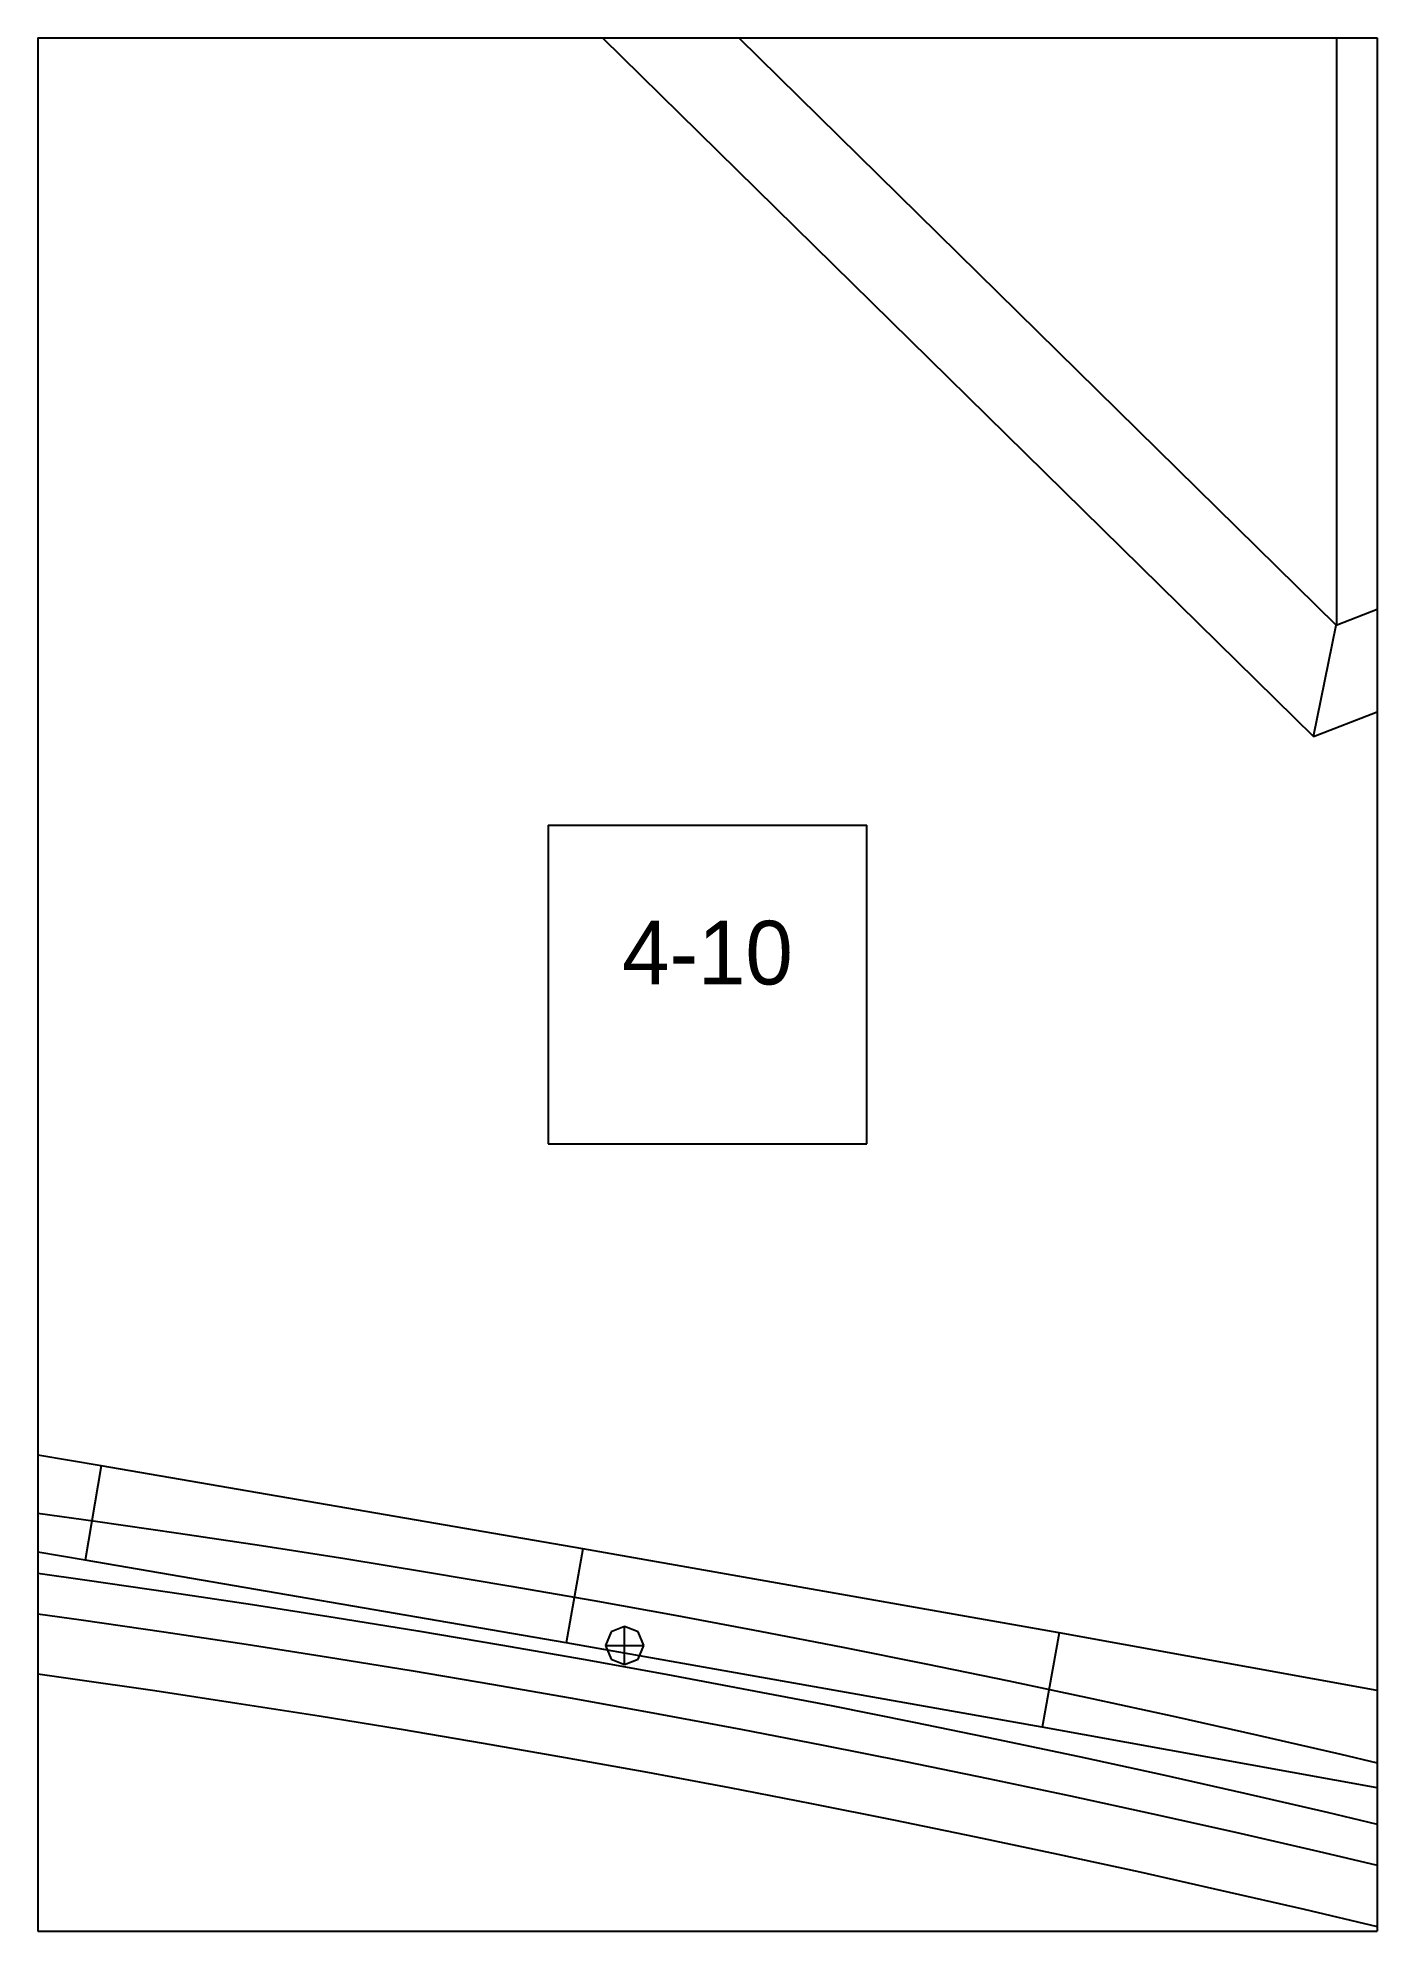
# Paper-space layout 'Plan 4-10' of a CAD drawing. Header units: metres, sheet in millimetres. Extents: x 0 to 210, y 0 to 297.
# The model-space entities are those that its viewports show. They can reach past a viewport. Long polylines and large blocks are cut down to what shows.
import ezdxf
from ezdxf.enums import TextEntityAlignment as Align

# ---------------------------------------------------------------- set-up
doc = ezdxf.new("R2010")
doc.units = ezdxf.units.M
for name, color, linetype in [('default', 7, 'Continuous'), ('TEXTLAYER', 7, 'Continuous'), ('VIEWPORTS', 7, 'Continuous')]:
    doc.layers.add(name, color=color, linetype=linetype)

msp = doc.modelspace()

# ---------------------------------------------------------------- linework, layer by layer
at = {"color": 9}
for p, q in [((1890, -594), (1890, -891)), ((1890, -594), (1890, -891)), ((2100, -594), (2100, -891)), ((2100, -594), (2100, -891)), ((1680, -891), (1890, -891)), ((1680, -891), (1890, -891)), ((1890, -891), (2100, -891)), ((1890, -891), (1890, -1188)), ((1890, -891), (2100, -891)), ((1890, -891), (1890, -1188)), ((2100, -891), (2310, -891)), ((2100, -891), (2100, -1188)), ((2100, -891), (2310, -891)), ((2100, -891), (2100, -1188)), ((1970, -1014.5), (2020, -1014.5)), ((1970, -1014.5), (1970, -1064.5)), ((2020, -1064.5), (2020, -1014.5)), ((1970, -1064.5), (2020, -1064.5)), ((1680, -1188), (1890, -1188)), ((1680, -1188), (1890, -1188)), ((1890, -1188), (2100, -1188)), ((1890, -1188), (1890, -1485)), ((1890, -1188), (2100, -1188)), ((1890, -1188), (1890, -1485)), ((2100, -1188), (2310, -1188)), ((2100, -1188), (2100, -1485)), ((2100, -1188), (2310, -1188)), ((2100, -1188), (2100, -1485))]:
    msp.add_line(p, q, dxfattribs=at)
at = {"layer": 'default', "color": 7, "linetype": 'Continuous'}
for p, q in [((1824.83, -718.87), (2093.59, -983.11)), ((1822.8, -737.91), (2090.01, -1000.62)), ((2093.66, -983.08), (2093.66, -848.12)), ((2093.59, -983.11), (2170.93, -952.81)), ((2090.01, -1000.62), (2176.07, -966.91)), ((2090.01, -1000.62), (2093.59, -983.11)), ((1899.91, -1115.01), (1823.85, -1102.32)), ((1899.91, -1115.01), (1897.41, -1129.8)), ((1975.43, -1128.01), (1899.91, -1115.01)), ((1897.41, -1129.8), (1821.41, -1117.12)), ((1886.04, -1121.86), (1899.06, -1123.67)), ((1899.06, -1123.67), (1912.07, -1125.55)), ((1912.07, -1125.55), (1925.09, -1127.52)), ((1925.09, -1127.52), (1938.11, -1129.56)), ((1975.43, -1128.01), (1972.85, -1142.79)), ((2050.14, -1141.22), (1975.43, -1128.01)), ((1884.75, -1131.12), (1897.72, -1132.92)), ((1972.85, -1142.79), (1897.41, -1129.8)), ((1938.11, -1129.56), (1951.12, -1131.68)), ((1897.72, -1132.92), (1910.68, -1134.8)), ((1951.12, -1131.68), (1964.14, -1133.88)), ((1964.14, -1133.88), (1977.16, -1136.15)), ((1883.89, -1137.36), (1896.81, -1139.16)), ((1910.68, -1134.8), (1923.64, -1136.75)), ((1923.64, -1136.75), (1936.6, -1138.79)), ((1977.16, -1136.15), (1990.17, -1138.51)), ((1896.81, -1139.16), (1909.74, -1141.03)), ((1936.6, -1138.79), (1949.56, -1140.9)), ((1982, -1140.19), (1979.88, -1141.07)), ((1984.12, -1141.07), (1982, -1140.19)), ((1982, -1146.19), (1982, -1140.19)), ((1990.17, -1138.51), (2003.19, -1140.95)), ((1909.74, -1141.03), (1922.66, -1142.98)), ((1922.66, -1142.98), (1935.59, -1145.01)), ((1949.56, -1140.9), (1962.53, -1143.09)), ((1962.53, -1143.09), (1975.49, -1145.35)), ((2047.5, -1155.99), (1972.85, -1142.79)), ((1979.88, -1141.07), (1979, -1143.19)), ((1979, -1143.19), (1979.88, -1145.31)), ((1979, -1143.19), (1985, -1143.19)), ((1985, -1143.19), (1984.12, -1141.07)), ((1984.12, -1145.31), (1985, -1143.19)), ((2003.19, -1140.95), (2016.2, -1143.46)), ((2050.14, -1141.22), (2047.5, -1155.99)), ((2123.76, -1154.56), (2050.14, -1141.22)), ((1935.59, -1145.01), (1948.52, -1147.11)), ((1975.49, -1145.35), (1988.45, -1147.7)), ((1979.88, -1145.31), (1982, -1146.19)), ((1982, -1146.19), (1984.12, -1145.31)), ((2016.2, -1143.46), (2029.22, -1146.06)), ((2029.22, -1146.06), (2042.24, -1148.73)), ((1882.6, -1146.62), (1895.47, -1148.41)), ((1895.47, -1148.41), (1908.34, -1150.27)), ((1948.52, -1147.11), (1961.44, -1149.29)), ((1961.44, -1149.29), (1974.37, -1151.55)), ((1988.45, -1147.7), (2001.41, -1150.13)), ((2042.24, -1148.73), (2055.25, -1151.49)), ((1908.34, -1150.27), (1921.22, -1152.22)), ((1921.22, -1152.22), (1934.09, -1154.23)), ((1974.37, -1151.55), (1987.29, -1153.89)), ((2001.41, -1150.13), (2014.38, -1152.63)), ((2055.25, -1151.49), (2068.27, -1154.33)), ((1934.09, -1154.23), (1946.96, -1156.33)), ((1987.29, -1153.89), (2000.22, -1156.31)), ((2014.38, -1152.63), (2027.34, -1155.22)), ((2027.34, -1155.22), (2040.3, -1157.88)), ((2068.27, -1154.33), (2081.29, -1157.24)), ((1946.96, -1156.33), (1959.83, -1158.5)), ((2000.22, -1156.31), (2013.14, -1158.81)), ((2040.3, -1157.88), (2053.26, -1160.63)), ((2121.05, -1169.31), (2047.5, -1155.99)), ((2081.29, -1157.24), (2094.3, -1160.24)), ((1959.83, -1158.5), (1972.7, -1160.75)), ((1972.7, -1160.75), (1985.57, -1163.08)), ((2013.14, -1158.81), (2026.07, -1161.39)), ((2053.26, -1160.63), (2066.23, -1163.45)), ((2094.3, -1160.24), (2107.32, -1163.33)), ((1985.57, -1163.08), (1998.45, -1165.49)), ((2026.07, -1161.39), (2039, -1164.04)), ((2039, -1164.04), (2051.92, -1166.78)), ((2066.23, -1163.45), (2079.19, -1166.36)), ((1998.45, -1165.49), (2011.32, -1167.98)), ((2051.92, -1166.78), (2064.85, -1169.6)), ((2079.19, -1166.36), (2092.15, -1169.34)), ((2011.32, -1167.98), (2024.19, -1170.55)), ((2064.85, -1169.6), (2077.77, -1172.5)), ((2092.15, -1169.34), (2105.11, -1172.41)), ((2024.19, -1170.55), (2037.06, -1173.19)), ((2077.77, -1172.5), (2090.7, -1175.47)), ((2037.06, -1173.19), (2049.93, -1175.92)), ((2049.93, -1175.92), (2062.8, -1178.72)), ((2090.7, -1175.47), (2103.63, -1178.53)), ((2062.8, -1178.72), (2075.67, -1181.61)), ((2075.67, -1181.61), (2088.55, -1184.57)), ((2088.55, -1184.57), (2101.42, -1187.62)), ((2101.42, -1187.62), (2114.29, -1190.75))]:
    msp.add_line(p, q, dxfattribs=at)

# ---------------------------------------------------------------- texts
at = {"layer": 'TEXTLAYER', "color": 1}
msp.add_text('4-10', height=10, dxfattribs=at).set_placement((1995, -1039.5), align=Align.CENTER)

psp = doc.layouts.new('Plan 4-10')

# ---------------------------------------------------------------- viewports
at = {"layer": 'VIEWPORTS'}
psp.add_viewport(center=(105, 148.5), size=(210, 297), view_center_point=(1995, -1039.5), view_height=297, dxfattribs=at)

doc.saveas('drawing.dxf')
